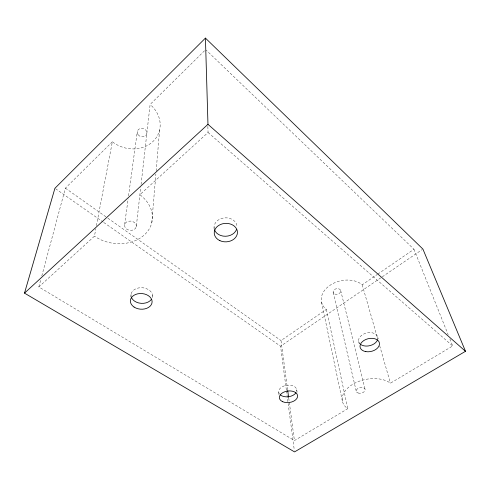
<?xml version="1.0" encoding="UTF-8"?>
<svg xmlns="http://www.w3.org/2000/svg" width="490" height="490" viewBox="0 0 490 490"><rect width="100%" height="100%" fill="white"/><g stroke="black" fill="none" stroke-linecap="round" stroke-linejoin="round"><path stroke-width="0.37" stroke-dasharray="2.45 1.84" d="M152.353 297.553L152.513 295.366M151.778 222.736L155.881 174.091M156.138 171.053L159.599 130.009M130.812 296.75L131.13 293.829M136.257 226.864A5.929 4.649 8.2 0 0 128.441 221.223A5.929 4.649 8.2 0 0 126.634 229.081A5.929 4.649 8.2 0 0 136.257 226.864L140.753 187.113M141.065 184.418L150.118 104.474L204.55 50.721M124.619 224.628L128.129 198.879M128.539 195.847L137.304 131.473M449.857 338.921L452.68 345.977L390.426 383.192A26.981 16.58 -11.6 0 0 352.806 384.264A26.981 16.58 -11.6 0 0 347.802 408.672L294.429 440.577L38.839 286.944L94.435 236.198L95.856 228.701M96.426 225.7L112.363 141.763A29.786 25.823 17.8 0 0 153.327 141.145A29.786 25.823 17.8 0 0 150.118 104.474M38.839 286.944L40.817 279.576M41.809 275.888L65.372 188.16L112.363 141.763M207.87 126.396L208.048 132.478L139.889 194.695A36.248 28.555 10.2 0 1 144.354 234.906A36.248 28.555 10.2 0 1 94.435 236.198M287.624 389.813L281.015 340.568L326.377 309.417A23.116 16.47 -13 0 1 329.917 285.376A23.116 16.47 -13 0 1 362.22 284.806L377.184 274.529M377.808 274.1L413.977 249.263L206.192 50.176M286.35 389.997L280.562 346.216L422.282 249.52M55.548 188.73L103.182 222.068M103.806 222.509L280.562 346.216M65.372 188.16L107.255 217.762M107.88 218.203L281.015 340.568M208.048 132.478L452.68 345.977M413.977 249.263L448.16 334.682M377.802 337.39L378.213 338.817M362.22 284.806L377.588 338.406M379.689 345.744L390.426 383.192M358.613 341.414L359.348 344.274M340.685 290.515L365.111 389.336M333.163 292.426L356.285 391.4M326.377 309.417L347.802 408.672M321.538 302.165L342.43 401.439M296.738 389.715L297.167 392.606M288.739 398.149L294.429 440.577M286.454 390.757L294.337 450.39M278.712 392.361L279.061 395.252M214.044 227.336L214.093 228.726M360.511 344.335A9.806 6.535 -13.1 0 1 365.803 333.224A9.806 6.535 -13.1 0 1 377.753 339.129M279.3 393.788A9.114 5.8 -7.2 0 1 286.711 385.269A9.114 5.8 -7.2 0 1 296.677 391.24M131.626 297.889A10.798 7.828 4.1 0 1 140.9 287.697A10.798 7.828 4.1 0 1 152.335 297.399M214.155 228.536A11.491 9.212 -2.9 0 1 224.794 217.86A11.491 9.212 -2.9 0 1 237.013 226.956M358.11 393.005A4.539 2.824 -11.3 0 0 365.16 390.077A4.539 2.824 -11.3 0 0 358.815 387.994A4.539 2.824 -11.3 0 0 358.11 393.005M334.786 294.037A3.883 2.793 -12.7 0 0 340.746 291.244A3.883 2.793 -12.7 0 0 335.227 289.1A3.883 2.793 -12.7 0 0 334.786 294.037M138.064 134.683A4.882 4.232 14.9 0 0 146.43 134.658A4.882 4.232 14.9 0 0 141.702 128.258A4.882 4.232 14.9 0 0 138.064 134.683"/><path stroke-width="0.73" d="M24.5 293.136L54.917 188.289L205.426 38.098L422.913 249.092L465.5 351.293L294.539 451.903L24.5 293.136L207.968 124.325L205.426 38.098M207.968 124.325L465.5 351.293M287.722 390.573L288.635 397.39M296.003 392.747A9.114 5.8 -7.2 0 1 280.458 395.02M377.588 339.711A9.806 6.535 -13.1 0 1 370.183 345.579A9.806 6.535 -13.1 0 1 360.511 344.335M236.584 229.338A11.491 9.212 -2.9 0 1 225.51 236.26A11.491 9.212 -2.9 0 1 214.461 229.712M151.447 299.298A10.798 7.828 4.1 0 1 141.2 303.347A10.798 7.828 4.1 0 1 131.626 297.889M134.076 307.059A10.903 7.846 3.9 0 0 151.912 303.224A10.903 7.846 3.9 0 0 137.678 293.829A10.903 7.846 3.9 0 0 134.076 307.059M282.718 401.727A9.194 5.8 -7.2 0 0 297.522 397.016A9.194 5.8 -7.2 0 0 285.235 391.571A9.194 5.8 -7.2 0 0 282.718 401.727M219.912 240.664A11.613 9.243 -2.9 0 0 237.454 232.511A11.613 9.243 -2.9 0 0 220.175 224.641A11.613 9.243 -2.9 0 0 219.912 240.664M365.822 351.618A9.892 6.535 -13 0 0 379.438 343.086A9.892 6.535 -13 0 0 363.978 340.44A9.892 6.535 -13 0 0 365.822 351.618"/></g></svg>
